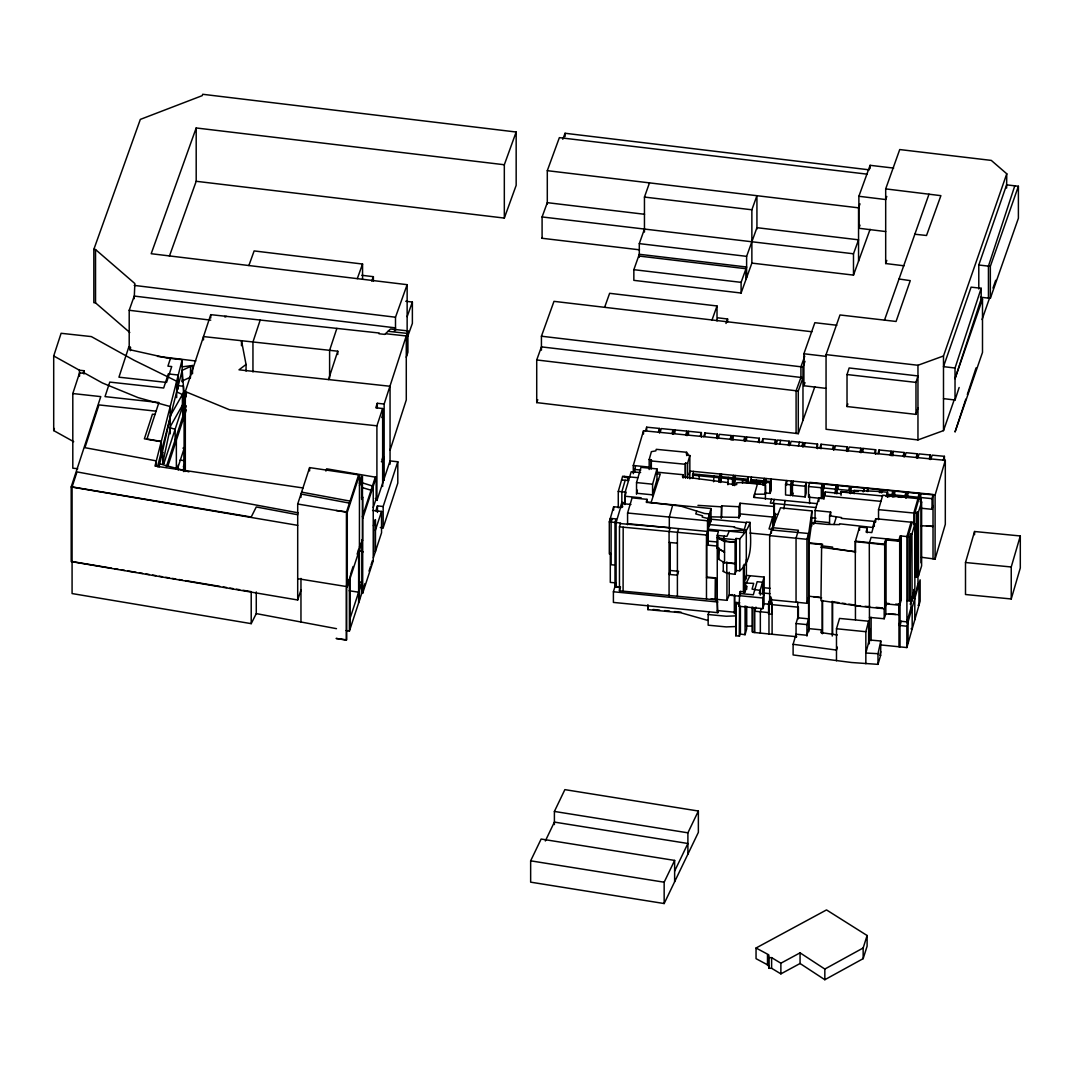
<?xml version="1.0" encoding="UTF-8"?>
<svg xmlns="http://www.w3.org/2000/svg" width="1074" height="1074" viewBox="0 0 1074 1074"><rect width="100%" height="100%" fill="white"/><g stroke="black" fill="none" stroke-linecap="round" stroke-linejoin="round"><path stroke-width="1.5" d="M224.976 316.212L224.949 317.045L226.507 316.374M811.877 510.915L808.829 532.637L806.936 539.296L806.936 603.279L769.669 599.628L769.669 535.644L780.503 507.814L811.877 510.915L811.689 526.22M808.897 596.177L821.637 597.869M718.103 548.237L724.547 552.13L716.734 548.102L717.257 535.402L726.937 536.356L729.233 531.187L743.423 532.583L746.43 522.058L750.001 522.394C750.323 539.094 753.921 558.641 739.811 570.791L736.052 570.469L735.086 574.308L726.789 573.221L723.285 571.435L723.285 561.836M796.733 636.721L752.914 632.358L752.082 631.767L752.082 607.159M651.086 469.257L651.327 459.739L649.179 459.524L649.179 469.526M715.633 577.893L706.477 577.705L706.665 577.02L715.633 577.893L715.432 599.829L619.47 590.821L619.47 526.837L706.477 535.04L707.511 531.442L627.578 523.669M158.992 467.042L170.739 415.088L183.869 391.943L182.177 370.355L192.514 365.509L192.514 373.792M716.6 437.923L717.419 434.164L704.893 432.97L703.779 436.662M760.338 595.009L760.338 590.445L752.082 589.116L753.693 583.357L744.269 583.034L746.43 575.382L764.138 577.074L759.237 593.318L764.017 593.909L764.017 604.581L762.782 608.649L739.033 606.3L739.811 592.123L740.402 591.425L745.074 592.043L746.672 586.229L744.752 586.028L744.752 592.123M739.033 606.3L739.516 604.125L735.744 603.749L735.744 635.741L739.516 636.117L739.811 605.978M672.096 433.547L672.955 429.748L661.235 428.58L660.161 432.379M773.669 526.327L774.354 503.491L774.354 523.347M730.253 439.253L731.126 435.507L719.379 434.312L718.331 438.085M801.969 446.287L802.855 442.501L791.108 441.333L790.048 445.119M750.001 522.394C748.229 528.677 744.094 533.993 739.811 538.799L736.052 538.477L735.086 542.316L735.086 574.308M735.744 603.749L736.052 602.46L739.811 602.783M735.744 635.741L736.052 602.46M906.912 600.554L909.933 600.863L909.933 536.879L910.631 534.06L911.92 534.14L914.86 523.964L913.732 523.87L914.162 522.501L875.686 518.715L871.793 532.57L866.074 532.046L867.242 527.79L859.536 527.012L855.307 541.605L855.307 605.602L860.516 605.897M909.933 600.863L910.631 534.06M836.847 493.879L837.774 485.555L837.774 488.603M788.249 444.945L789.189 441.186L777.428 440.031L776.341 443.777M903.167 456.208L904.093 452.503L892.883 451.322L891.89 455.108M846.325 450.637L847.265 446.878L835.465 445.697L834.364 449.469M916.229 457.497L917.169 453.792L906.04 452.678L904.966 456.396M743.826 440.582L744.792 436.809L732.938 435.588L731.958 439.427M909.933 536.879L901.261 535.98L899.69 541.256L886.05 539.9L886.05 603.883L884.694 608.757L860.878 606.407L820.952 600.581L821.637 544.545L808.829 543.31L811.689 522.904L826.873 524.381L839.425 524.622L839.693 523.817L872.706 527.482L874.303 521.4L841.385 518.38L841.506 517.561L829.584 515.788L830.672 512.083L815.072 510.499L815.072 522.085M869.296 639.231L869.067 639.943L880.787 641.003L880.64 655.315L877.995 664.363L851.575 662.51L793.109 654.952L793.109 644.293L796.049 634.21L806.936 635.271L808.829 628.626L821.637 629.861L820.952 632.573L837.304 634.962M929.265 458.773L930.232 455L919.022 453.886L918.015 457.672M170.444 358.421L167.92 366.153L171.719 366.57L166.551 382.425L118.945 377.189L128.759 347.13L130.451 347.318L129.766 349.721L167.195 358.058L182.177 359.696L154.992 466.049L303.016 487.958M157.529 466.747L182.177 370.355M649.179 459.524L651.394 451.657L655.811 450.865L656.268 449.321L686.702 452.288L686.313 453.819L688.206 454.06L687.843 455.295L689.844 455.497L689.844 478.829M717.257 599.386L717.848 612.663L613.402 602.42L613.402 591.761L616.046 582.913L610.301 582.403L610.301 552.868M850.46 493.678L851.427 486.884M869.443 617.389L884.197 618.758L885.822 613.912L898.978 614.731M790.625 495.463L790.625 484.804L791.619 481.031L791.619 491.691L790.625 495.463L785.55 494.966L785.55 484.307L786.651 480.534L786.651 485.112M859.965 451.979L860.945 448.22L849.158 447.053L848.124 450.812M920.848 508.203L932.044 509.318L932.044 498.645L933.131 494.456L809.689 482.333L808.574 486.509L808.574 497.168L821.328 498.417L822.322 494.698L822.322 484.038L821.328 487.744L821.328 498.417M932.044 509.318L933.024 505.559M633.284 473.701L633.284 465.498L643.514 430.755L945.308 460.343L945.308 524.327L935.092 559.084L921.452 557.285M805.178 496.926L805.178 486.253L806.171 482.454L806.171 493.114L805.178 496.926L792.424 495.611L792.424 484.951L793.431 481.206M658.483 432.218L659.476 428.445L646.669 427.183L645.622 430.956M865.845 663.705L865.845 631.713L868.624 621.202L839.532 618.436L836.485 628.746L836.485 660.738M868.624 642.521L865.845 653.032L877.995 653.69L880.787 641.003M718.654 535.537L718.103 537.577L724.547 541.471L735.086 542.316L726.789 541.229L723.285 539.443L724.413 536.101M726.789 562.548L735.086 563.649L724.547 562.789L718.103 558.91L718.654 548.666M765.144 485.3L766.138 478.534L766.138 483.099M815.072 510.499L818.831 498.121L823.194 498.564L825.221 491.973L840.58 493.53L841.211 491.516L853.414 492.711L854.152 490.415L877.901 491.395L887.554 492.241L886.574 495.919L894.884 496.725M808.574 497.168L809.232 494.684M688.958 474.668L689.924 471.056L935.092 495.087L945.308 460.343M823.14 498.578L823.14 487.918L824.134 484.213L824.134 488.777M881.016 492.362L881.687 489.851L881.687 492.899M792.424 495.611L793.095 493.114M673.801 433.721L674.834 429.962L686.984 431.117L686.984 435.695M740.402 606.877L740.402 634.076L745.074 634.707L746.672 628.881L746.672 606.488M803.647 446.448L804.668 442.757L817.529 444.059L817.529 448.637M832.605 449.294L833.612 445.616L821.033 444.233L819.784 448.033M619.47 526.837L620.53 522.984L609.307 521.883L609.307 553.875L611.106 554.05M619.47 590.821L620.369 587.585L616.1 586.538M634.452 472.479L635.472 465.713M745.49 440.756L746.537 436.97L759.345 438.259L759.345 442.824M774.555 443.602L775.603 439.857L762.876 438.635L761.775 442.354M816.509 447.71L817.529 444.059M884.694 608.757L884.694 544.773L886.05 539.9M627.565 480.44L628.585 476.816M687.441 435.064L688.501 431.292L701.376 432.567L701.376 437.145M672.619 505.317L669.317 517.064L669.317 528.784M669.317 527.737L620.369 523.602M720.641 482.494L721.701 474.171M627.578 524.716L627.578 513.01L632.076 497.866L647.031 499.343L646.226 502.162L711.028 508.539L711.028 521.87M761.117 609.039L760.338 611.764L760.338 633.096M834.968 493.651L836.028 485.381L836.028 492.993M863.187 491.879L864.248 488.146L864.248 491.194M880.116 654.039L880.787 651.663M734.294 485.381L735.381 475.514M758.271 442.005L759.345 438.259M806.936 603.279L808.588 597.493M806.936 636.09L806.936 624.598L808.588 618.825L797.727 617.792L796.049 623.538L796.049 637.244M912.175 522.313L908.067 536.691L908.067 600.675M918.941 498.685L914.806 513.13L914.806 577.114L916.82 577.302L917.277 511.895L918.458 512.003L921.613 501.894L920.176 501.679L921.022 498.886L882.721 495.221L878.532 509.653L878.532 519.655M906.859 647.555L906.859 626.223L920.136 579.826L920.136 601.158L906.859 647.555L880.949 644.964M609.307 521.883L613.67 506.74L621.739 507.519L622.853 503.666L630.962 504.471M618.275 507.827L618.275 491.422L622.652 476.238L637.741 477.702M624.987 504.538L624.987 496.242L626.155 492.201L618.275 491.422M652.589 495.893L652.589 484.186L656.979 468.908L640.977 467.351L636.533 482.575L636.533 494.282M648.078 502.35L680.701 506.082L704.638 513.533L709.484 513.922L709.484 525.629M651.139 502.417L660.215 474.131L657.342 473.889M685.212 477.594L685.212 464.263L685.548 463.095L687.615 463.243L689.844 455.497M707.873 620.436L680.701 612.717L647.904 609.629L648.078 605.655M707.511 544.572L707.511 520.783L711.028 508.539M707.793 544.451L707.793 530.449L711.028 519.198L746.349 522.635M706.665 576.684L706.665 545.028L707.793 541.121L716.895 541.954M735.972 626.531L726.212 626.907L708.155 625.189L708.155 614.529L709.041 611.442M877.955 453.738L879.042 449.966L891.205 451.201L891.205 455.765M911.047 522.206L906.912 536.57L906.912 623.215M917.975 498.591L913.799 513.036L913.799 524.689M906.912 621.886L911.047 607.508L912.175 607.629L912.175 628.961L911.047 628.84M913.799 598.339L917.975 583.907L918.941 584.001L918.941 605.333L917.975 605.239M625.189 480.253L621.846 491.771L621.846 504.901M717.257 535.402L718.412 531.429L707.793 530.449M813.73 524.287L814.642 521.118L829.115 522.582M637.419 490.187L636.533 493.234L652.589 494.846L656.979 479.568L658.59 479.689M670.23 527.817L669.075 531.791L669.075 595.775M692.394 478.172L693.482 471.405M728.266 477.353L727.89 484.75M732.508 485.206L732.508 479.111L733.609 475.339L733.609 484.481M756.096 481.421L756.472 480.118M742.08 482.521L762.943 484.535L763.802 481.582L736.724 482.75L736.697 484.656L728.132 483.824L728.333 482.629L682.46 476.749L683.145 474.721L657.006 472.171M965.499 562.521L974.561 531.509L1020.3 535.966L1020.3 567.958L1011.238 598.97L965.499 594.513L965.499 562.521L1011.238 566.978L1020.3 535.966M699.429 474.533L699.067 478.816M718.909 482.293L719.996 474.01L719.996 481.622M738.979 518.339L738.979 506.753L740.013 503.223L773.669 506.472M751.531 477.098L750.444 480.843L761.788 481.998M770.085 493.382L771.172 489.69L771.172 479.017L770.085 482.723L770.085 493.382L765.144 492.912M755.975 607.119L754.767 611.213L768.971 612.623L768.595 613.898L771.709 614.234L772.099 612.945M879.217 492.147L879.942 489.69L879.942 492.738M713.968 475.957L713.606 481.77M760.204 484.267L760.956 481.716M779.603 444.099L780.704 440.353M773.132 503.37L774.3 499.437M837.358 647.139L836.485 650.079L793.109 644.293M624.33 476.4L624.075 477.259L628.33 477.688M620.597 507.411L616.1 522.555L616.1 587.25M742.792 478.776L742.403 483.125M768.595 613.898L768.595 603.239L770.582 596.54M886.05 603.883L899.69 605.239L901.261 599.963L901.261 535.98L900.052 535.926L898.857 540.571L885.822 539.255L884.197 544.115L855.441 541.148L855.441 552.815M906.912 643.205L908.067 643.326L908.067 622.007L901.261 621.282L900.012 625.498L900.012 646.83M785.081 500.497L783.899 508.995M867.04 491.019L867.805 488.495L867.805 491.543M890.091 454.933L891.205 451.201M769.669 599.628L770.528 596.782M797.727 607.119L771.387 604.595L771.709 603.561L768.595 603.239M943.24 460.142L944.408 456.329L932.138 455.148L930.957 458.934M910.242 604.286L912.108 598.178L914.806 598.446L914.806 619.765M700.235 436.312L701.376 432.567M711.243 516.849L738.979 517.413L740.013 513.882L772.689 517.037L769.051 528.945L772.219 529.254M762.782 608.649L762.782 597.99L764.017 593.909M915.974 414.389L915.974 382.398L917.961 375.94L849.145 367.966L847.024 374.544L847.024 406.536L915.974 414.389L917.961 407.932M771.562 499.168L770.353 503.102L815.971 507.559M869.443 628.048L869.296 643.796M917.277 575.879L918.458 575.986L921.613 565.877L921.613 501.894M833.974 524.515L836.404 516.795M800.063 963.499L824.832 979.716L863.16 958.652L863.16 947.98L867.107 935.508L826.51 909.92L756.042 948.006L756.042 958.666L768.501 965.338L768.863 968.292L771.615 968.292L780.879 973.876L800.063 963.499L800.063 952.839L780.879 963.217L771.615 957.632L768.863 957.632L768.501 954.679L756.042 948.006M863.16 958.652L867.107 946.167L867.107 935.508M861.67 452.141L862.865 448.395L875.646 449.738L875.646 454.315M916.82 577.302L917.277 511.895M185.319 471.003L185.319 391.567L210.746 314.655L379.243 333.021L379.001 333.759L384.774 334.39L390.48 328.993L407.919 330.899L384.143 404.039L384.143 480.333M406.281 357.293L407.919 352.232L407.919 330.899M390.05 450.261L406.281 399.944L406.281 335.961L385.499 333.705M678.647 528.636L677.399 532.516L677.399 596.5M678.231 572.59L677.399 575.167L669.075 574.442L670.23 570.482L678.647 571.301M847.024 406.536L847.869 403.905M750.001 575.718L744.752 586.028M798.358 445.938L799.58 442.179M874.464 453.403L875.646 449.738M73.703 441.696L53.7 430.593L53.7 355.95L61.111 333.289L91.344 336.592L134.116 360.287L176.673 381.216L176.673 397.635M53.7 430.593L54.385 428.486M77.731 468.734L72.804 468.197L72.804 393.54L79.57 372.866L83.154 373.269L83.987 370.718L79.422 370.221L53.7 355.95M185.144 445.415L177.344 469.244M328.496 379.565L337.76 351.211L203.496 336.578L203.496 339.908M72.804 393.54L100.768 396.615L71.193 486.925L71.193 561.581L297.699 599.99L297.699 504.015L309.607 467.606L359.481 474.99L359.374 600.594M325.905 471.07L326.644 468.814L376.168 477.299L376.168 498.618L373.242 507.559M297.699 599.99L300.962 590.002M358.635 474.869L346.432 512.204L346.432 640.171L336.095 638.439L346.54 639.849L346.54 584.994M346.54 586.525L347.278 586.995L347.278 512.338L359.481 474.99M359.374 483.287L361.602 476.453L362.448 476.588L362.448 540.584L347.278 586.995M359.481 485.663L362.448 476.588M381.861 417.558L382.827 414.564L382.827 458.061M362.368 516.795L375.323 477.151M362.69 518.5L376.168 477.299M381.861 460.222L382.827 457.215L384.143 457.363L382.653 461.86L381.364 461.713M347.493 583.612L348.929 579.235M350.567 574.201L353.091 566.495M357.132 554.144L358.635 549.512L359.481 549.646M359.374 547.27L360.716 543.176M375.833 510.808L377.444 505.881L383.163 506.498L397.796 461.766L390.05 460.921L376.907 500.471M373.403 525.71L375.39 519.601L375.39 551.593M375.39 530.261L381.552 511.439L372.584 510.459M350.07 618.409L358.635 592.177L349.171 590.767M359.374 589.921L361.857 582.35L358.676 581.813M346.177 630.492L349.399 631.096L361.857 593.009L361.857 539.927M362.368 591.452L364.918 583.638M369 571.126L370.543 566.441M371.054 564.884L372.436 560.641L373.242 560.883L362.69 593.157L361.857 593.009M373.403 557.701L381.552 532.771L381.552 511.439M380.303 527.522L383.163 527.831L397.796 483.099L397.796 461.766M256.27 591.949L256.27 613.616L251.209 623.645L72.079 593.56L72.079 486.911L76.992 471.902L298.303 512.848M190.622 365.751L190.367 378.102M183.761 390.869L183.869 416.94M189.991 378.357L190.367 377.189L182.177 381.028M186.299 395.178L163.919 463.485L162.711 463.283L170.739 425.747L183.869 402.616L186.54 393.057M166.134 467.405L186.299 405.838M167.893 466.103L186.339 409.812M183.426 466.546L183.761 465.525L183.426 471.473M362.69 497.181L361.602 497.786L362.69 497.181L362.69 593.157M955.028 368.02L981.18 288.275L971.097 287.147L943.496 366.637L955.028 368.02L955.028 400.011L943.496 398.629M1014.782 185.829L988.442 266.137L988.442 298.129M955.028 400.011L959.136 387.499M965.794 399.166L955.028 432.003L982.495 352.406L982.495 299.082L981.18 298.934L955.028 378.679L982.495 299.082M967.338 394.48L976.051 367.899M260.203 320.052L252.954 341.975L252.954 371.966M336.86 328.402L329.611 350.325L329.611 378.209M384.143 404.039L377.296 403.287L375.806 407.771L382.653 408.536L382.653 486.468M376.907 500.283L376.907 425.814L382.653 408.536M612.261 518.594L611.106 522.058L611.106 564.723L614.999 565.099M884.6 606.891L885.822 603.252L889.057 603.534M723.285 571.435L723.581 570.562M899.032 278.998L910.269 280.636L896.078 321.462L839.989 314.964L826.054 354.621L826.054 429.278L917.961 439.924L943.496 430.62L943.496 355.977L1006.754 173.787L991.289 160.402L899.73 149.555L885.688 188.89L885.688 263.546L904.013 265.788M978.79 289L978.79 265.01L1006.62 184.849L1018.394 186.258L1018.394 218.25L990.335 298.344L980.401 297.189M943.496 430.62L954.33 399.447M982.066 319.555L989.704 297.565M992.98 288.127L995.705 280.274M685.668 434.889L686.984 431.117M990.335 298.344L990.335 266.352L1018.394 186.258M134.21 298.72L134.854 283.549L95.532 249.544L93.841 249.369L93.841 302.693L95.532 302.868L129.779 332.484M129.202 348.016L129.202 310.279L134.21 296.062L395.501 327.879L394.386 330.993M825.919 388.358L803.902 385.741L803.902 353.749L814.857 322.697L836.847 325.261M804.99 361.307L802.976 367.026L802.976 420.35M798.277 433.681L798.277 391.03L802.976 377.686L541.43 346.875L536.718 359.951L536.718 402.602L798.277 433.681L814.857 386.68M803.902 385.741L804.99 382.639M884.479 320.173L928.997 194.193M644.454 232.065L644.454 197.066L649.475 182.875M639.298 257.33L639.298 243.623L644.454 229.071M633.848 269.681L639.298 254.283L746.618 267.01L741.1 282.355L741.1 293.027L633.848 280.354L633.848 269.681L741.1 282.355M712.022 319.971L717.016 305.969L609.629 293.309L604.622 307.312M725.997 323.475L727.595 318.991L717.687 317.81M886.802 196.448L885.688 199.549L858.878 196.273L858.878 228.265L885.688 231.554M885.688 263.546L886.802 260.432M93.841 249.369L140.332 119.402L202.234 95.64L202.704 94.284L516.164 132.021L516.164 185.346L504.324 218.076L196.193 181.291L169.424 256.095M516.164 132.021L504.324 164.752L196.193 127.967L151.192 253.719L407.14 284.677L407.14 331.436M395.501 330.55L395.501 317.219L407.14 284.677M407.14 316.669L412.376 302.049L405.73 301.257M407.664 336.538L412.376 323.381L412.376 302.049M696.771 511.09L695.764 513.909L702.557 515.802L702.181 517.064L708.155 518.554L708.155 543.981M248.873 265.533L254.135 250.927L362.556 264.043L362.556 279.039M357.293 278.649L362.556 264.043M371.765 281.16L373.376 276.676L361.871 275.306M541.43 350.164L541.43 336.216L553.983 301.351L811.89 331.745M536.718 402.602L537.765 399.703M741.1 293.027L751.867 263.103L751.867 209.779L756.928 195.696L756.928 229.03M746.618 277.669L746.618 256.35L756.928 227.688L858.556 239.824L853.494 253.786L853.494 275.105L751.867 263.103M858.878 196.273L870.101 165.315L893.649 168.094M804.762 356.179L800.922 366.784L800.922 378.451M858.556 261.157L858.556 207.832L860.006 203.845M800.922 377.444L796.089 390.775L796.089 433.44M858.878 228.265L860.006 225.164M853.494 275.105L870.101 229.312M547.297 204.006L547.297 170.672L559.366 137.647L867.282 174.176M639.5 249.812L542.088 238.28L542.088 216.948L547.297 202.664L644.534 214.276M542.088 238.28L542.357 237.529M562.789 139.284L565.072 133.27L869.255 169.84M721.204 518.38L721.634 505.827L738.979 506.753M711.149 598.782L726.937 600.339L729.233 595.171L729.233 572.2M554.399 824.564L554.399 811.434L564.87 789.632L698.369 811.031L698.369 832.35L664.162 903.543L530.65 882.157L530.65 860.824L541.135 839.036L674.633 860.422L674.633 881.754M545.323 840.982L554.399 822.093L687.897 843.493L674.633 871.081M664.162 903.543L664.162 882.21L674.633 860.422M687.897 854.152L687.897 832.82L698.369 811.031M734.388 612.838L734.71 612.234L717.056 610.542M241.489 345.68L241.489 340.727L246.053 364.462L239.005 369.818L390.05 386.264L390.05 464.196M824.832 979.716L824.832 969.057L863.16 947.98M826.054 354.621L917.961 365.267L943.496 355.977M182.325 366.811L192.514 365.509M744.107 530.247L726.212 530.918L708.155 529.213M729.474 594.781L732.723 594.66M735.972 615.872L726.212 616.234L708.155 614.529M752.203 626.048L746.296 626.142L746.296 606.461M900.052 599.91L901.261 599.963M901.261 621.282L900.052 621.242L898.978 625.404L906.859 626.223M697.952 505.357L721.204 506.807M910.631 598.043L911.92 598.124L914.86 587.948L914.86 523.964M621.564 479.971L628.585 480.521M640.614 472.547L631.19 471.781L625.149 492.093L625.149 503.706M709.484 524.582L734.71 526.918L734.388 527.522L746.296 530.167L746.296 562.158M865.845 631.713L836.485 628.746M669.075 542.451L677.399 543.176M853.494 253.786L542.088 216.948M836.847 489.301L848.635 490.348L849.735 486.723L849.735 492.818M864.986 606.313L869.443 606.729L869.296 543.256L871.121 537.349L900.012 540.182L900.052 624.518M876.008 607.334L882.559 607.938M878.532 509.653L916.82 513.318M624.987 496.242L641.191 497.786M622.813 506.7L620.544 506.485L621.846 502.444L625.149 502.766M750.001 533.066L770.165 535M770.165 588.324L764.138 587.747L762.661 592.929L769.937 593.68M651.086 460.934L685.212 464.263M808.574 486.509L821.328 487.744M765.144 482.253L770.085 482.723M753.25 482.038L760.647 482.75M898.213 497.061L901.529 497.383M745.759 482.36L757.573 483.501L753.626 497.396L817.153 503.652M841.076 491.959L882.613 496.013M885.943 496.336L889.259 496.671M762.943 484.535L765.413 484.777L765.547 494.188L754.539 494.201L754.539 497.396M880.787 501.343L824.04 495.812L824.04 499.115M774.354 514.164L777.536 514.473M811.165 517.749L815.971 518.218M627.578 513.01L707.511 520.783M633.284 465.498L648.266 466.975M765.48 481.004L770.447 481.501L770.447 492.161M823.14 487.918L834.968 489.086M932.044 498.645L919.706 497.437L920.7 493.678L920.7 498.255M634.452 469.432L640.789 470.063M692.394 475.124L718.909 477.715M734.294 479.286L747.195 480.561L748.189 476.762L748.189 482.857M785.55 484.307L790.625 484.804M887.057 494.228L891.836 494.698L892.924 490.952L892.924 497.047M850.46 490.63L858.421 491.409M926.459 525.79L933.131 526.448L920.7 525.669M884.694 544.773L855.307 541.605M769.669 535.644L806.936 539.296M706.665 545.028L717.257 546.062M719.03 548.787L717.848 548.68L717.848 538.007L735.744 539.766L735.744 571.757M900.012 604.179L895.582 604.179M739.516 593.466L753.317 594.808L757.17 581.692L762.661 582.256L762.661 593.747M739.033 595.64L762.782 597.99M729.233 595.171L738.697 596.097M620.53 586.981L614.999 586.431L614.999 522.447L616.046 518.917L610.301 518.42L610.301 521.696M889.151 613.764L895.703 614.409M613.402 591.761L717.848 602.004M653.032 609.482L659.637 610.126M664.591 610.609L669.545 611.093M674.499 611.589L681.104 612.234M796.049 623.538L806.936 624.598M879.781 655.234L880.64 655.315M720.641 477.93L732.508 479.111M636.533 482.575L652.589 484.186M772.099 527.629L798.385 530.247L796.049 538.222L796.049 602.205M813.461 596.634L819.556 597.238M772.099 602.272L768.971 601.964L768.971 633.955M792.424 484.951L805.178 486.253M762.661 603.588L769.937 604.34M914.847 234.239L926.526 235.488L940.891 195.656L885.688 188.89M388.05 331.302L407.113 333.383L407.113 354.715M178.257 385.687L183.412 386.251L183.426 403.569M183.171 393.755L183.412 396.91L185.211 397.112M376.907 425.814L229.5 409.758L185.319 391.567M154.992 414.483L152.427 414.202L144.372 438.823L161.207 441.696L161.207 456.692M180.002 460.128L184.621 460.639M183.869 413.275L185.144 413.409L185.144 471.473M156.079 411.181L98.942 404.911L84.927 447.683L156.307 460.88L156.307 465.888M847.024 374.544L915.974 382.398M798.277 391.03L536.718 359.951M978.79 265.01L990.335 266.352M541.43 336.216L802.976 367.026M547.297 170.672L858.556 207.832M644.454 197.066L751.867 209.779M639.298 243.623L746.618 256.35M638.681 256.015L746 268.728L746 279.401M803.902 353.749L825.919 356.353M129.202 310.279L210.746 320.159M157.489 356.367L195.777 360.998M134.21 285.402L395.501 317.219M336.095 510.459L346.54 511.868M345.049 586.323L297.699 578.671M820.952 547.257L855.441 551.808L832.229 548.344L832.632 547.109L822.187 545.887L822.59 544.223L808.897 542.853L808.829 631.673M833.88 601.91L838.861 602.662M842.177 603.158L845.493 603.642M848.809 604.138L853.776 604.89M554.399 811.434L687.897 832.82M530.65 860.824L664.162 882.21M161.288 452.087L162.765 452.329L162.711 464.196M162.765 462.988L164.013 463.203M297.699 504.015L347.278 512.338M72.079 486.911L251.209 517.01L256.27 506.968L297.78 514.755M297.699 525.347L71.193 486.925M72.079 561.554L111.521 568.186M114.811 568.737L118.1 569.287M121.389 569.851L124.665 570.401M127.954 570.952L136.17 572.335M139.459 572.885L142.748 573.435M146.037 573.986L149.326 574.536M152.602 575.087L155.891 575.637M159.18 576.201L162.469 576.751M165.758 577.302L169.048 577.852M172.323 578.403L175.612 578.953M178.902 579.504L182.191 580.067M185.48 580.618L219.982 586.417M223.271 586.968L226.56 587.518M229.849 588.069L233.139 588.619M236.428 589.17L239.703 589.72M242.993 590.284L251.209 591.653M161.207 452.355L162.711 452.61M375.323 498.484L376.168 498.618M301.593 492.134L350.07 501.102M349.399 503.115L300.962 494.027L300.962 497.356M256.27 613.616L336.484 628.666M160.281 463.955L188.97 471.848M170.283 427.882L175.143 429.238L175.143 442.354M175.143 439.897L176.364 440.233L176.364 469.029M361.696 487.408L371.054 490.227M358.568 550.452L363.254 551.861M361.267 482.508L373.242 486.227L373.242 560.883M182.405 405.193L182.942 420.202M182.942 416.108L184.097 416.631L184.097 448.623L182.942 448.1M176.673 391.889L182.405 394.52L182.405 406.187M716.734 537.443L724.547 541.471L724.547 562.789M716.734 612.086L717.848 612.663M83.423 372.45L102.379 382.962L138.063 397.608L170.202 406.536L170.202 433.856M800.063 952.839L824.832 969.057M183.412 396.91L183.761 401.542M1011.238 566.978L1011.238 598.97M1006.754 173.787L1006.62 188.057M981.18 288.275L981.18 299.471M974.561 531.509L974.561 534.704M944.408 456.329L944.408 460.894M935.092 495.087L935.092 559.084M933.024 494.886L933.024 558.869M930.232 455L930.232 459.578M921.022 498.886L921.022 562.87M919.196 498.108L919.196 493.53L918.095 497.235L906.751 496.107L907.758 492.416L907.758 495.463M918.458 512.003L918.458 575.986M917.975 573.57L917.975 585.236M917.961 365.267L917.961 439.924M917.169 453.792L917.169 458.37M913.799 589.68L913.799 598.017M911.92 534.14L912.108 601.467M911.047 597.184L911.047 610.797M905.959 498.336L905.959 492.241L904.912 495.933L893.743 494.859L894.696 491.127L894.696 494.174M904.093 452.503L904.093 457.068M899.69 541.256L899.69 605.239M898.978 604.783L898.978 646.736M898.857 603.601L898.857 615.214M892.883 451.322L892.883 455.886M887.554 492.241L887.554 497.249M885.822 602.299L885.822 613.912M884.197 608.81L884.197 618.758M879.042 449.966L879.042 453.013M877.995 653.69L877.995 664.363M875.686 518.715L875.686 522.045M874.303 523.051L874.303 526.367M871.121 617.335L871.121 640.654M870.101 165.315L870.101 168.524M869.443 605.776L869.443 641.178M868.624 621.202L868.624 643.594M867.242 527.79L867.242 532.785M862.865 448.395L862.865 451.442M860.945 448.22L860.945 452.785M859.536 527.012L859.536 530.341M855.441 604.474L855.441 619.658M854.152 490.415L854.152 493.745M847.265 446.878L847.265 451.442M841.211 491.516L841.076 495.302M833.612 445.616L833.612 450.194M832.632 601.722L832.632 634.815M832.229 601.292L832.229 636.05M830.672 512.083L830.672 515.386M829.584 515.788L829.584 524.058M825.221 491.973L825.221 495.262M822.59 600.487L822.59 633.579M822.187 600.5L822.187 633.593M821.637 544.545L821.637 547.888M821.637 629.861L821.637 632.908M821.033 444.233L821.033 448.811M818.831 498.121L818.831 501.424M809.568 495.906L809.568 503.585M808.588 630.317L808.588 533.51L771.387 529.952L771.387 533.268M804.668 442.757L804.668 445.804M802.855 442.501L802.855 447.079M798.385 606.891L798.385 618.557M797.727 602.152L797.727 619.121M789.189 441.186L789.189 445.75M780.879 963.217L780.879 973.876M775.603 439.857L775.603 444.435M775.227 513.345L775.227 521.346M774.3 513.305L774.3 521.293M772.689 517.037L772.689 530.422M772.099 603.803L772.099 634.264M771.709 603.561L771.709 614.234M771.615 957.632L771.615 968.292M771.387 597.963L771.387 604.595M768.863 957.632L768.863 968.292M768.501 954.679L768.501 965.338M767.507 954.732L767.507 965.405M765.413 484.777L765.413 499.168M764.326 484.441L764.326 478.346L763.198 485.193M764.138 577.074L764.138 592.539M763.601 485.394L763.601 480.816L750.807 479.568L750.807 482.615M762.876 438.635L762.876 441.683M754.767 607.938L754.767 632.546M752.995 607.266L752.914 632.358M747.531 482.293L747.531 479.246L734.67 477.984L734.67 485.609M746.672 586.229L746.672 589.277M746.537 436.97L746.537 440.018M746.43 559.487L746.349 578.899M745.074 605.911L745.074 634.707M744.792 436.809L744.792 441.387M744.269 564.172L744.269 592.888M743.423 565.394L743.423 591.64M740.402 591.425L740.402 594.472M740.013 503.223L740.013 516.46M739.811 538.799L739.811 570.791M739.516 605.723L739.516 636.117M736.052 538.477L736.052 570.469M734.71 594.768L734.71 612.972M734.388 595.372L734.388 613.576M732.938 435.588L732.938 440.152M732.884 485.435L732.884 477.809L721.003 476.641L721.003 481.219M731.126 435.507L731.126 440.085M727.595 318.991L727.595 322.039M726.937 572.442L726.937 600.339M726.789 562.024L726.789 573.221M721.634 505.827L721.634 517.413M719.285 481.045L719.285 476.48L692.757 473.876L692.757 478.44M719.03 547.968L719.03 559.46M718.103 549.056L718.103 558.91M717.419 434.164L717.419 438.729M717.257 546.881L717.257 610.045M717.016 305.969L717.016 320.978M715.432 578.51L715.432 599.829M706.477 535.04L706.477 599.037M704.893 432.97L704.893 436.017M688.501 431.292L688.501 434.339M687.615 463.243L687.615 478.239M686.702 452.288L686.702 455.618M685.548 463.095L685.548 478.091M683.145 474.721L683.145 478.024M674.834 429.962L674.834 433.01M672.955 429.748L672.955 434.326M670.23 542.585L670.23 573.758M659.476 428.445L659.476 433.023M656.979 468.908L656.979 480.615M651.327 459.739L651.327 468.076M647.904 604.622L647.904 609.629M647.031 499.343L647.031 502.686M646.669 427.183L646.669 430.231M643.514 430.755L643.514 434.03M623.175 527.2L623.095 591.573M613.67 506.74L613.67 510.029M565.072 133.27L565.072 136.559M504.324 164.752L504.324 218.076M383.163 506.498L383.163 527.831M377.444 505.881L377.444 512.446M377.296 403.287L377.296 408.254M375.323 519.803L375.323 551.808M373.376 276.676L373.376 281.254M361.602 476.453L361.602 499.423M361.602 583.101L361.602 593.761M358.635 549.217L358.635 602.836M350.07 575.879L350.07 629.069M349.399 579.571L349.399 631.096M337.76 351.211L337.76 354.487M309.607 467.606L309.607 470.922M300.962 578.403L300.962 622.007M251.209 591.989L251.209 623.645M246.053 364.462L246.053 371.08M210.746 314.655L210.746 317.985M196.193 127.967L196.193 181.291M183.869 448.113L183.869 471.513M182.177 359.696L182.177 381.847M178.257 389.016L178.257 375.014L168.282 373.927L163.664 388.009L109.776 382.089L105.024 396.615L158.912 402.535L146.963 439.011L161.288 441.414L161.288 456.343M178.257 465.002L178.257 469.996M130.451 347.318L130.451 350.648M95.532 249.544L95.532 302.868M83.987 370.718L83.987 374.034M79.422 370.221L79.57 376.182M361.857 539.698L362.448 540.584L361.857 539.698"/></g></svg>
